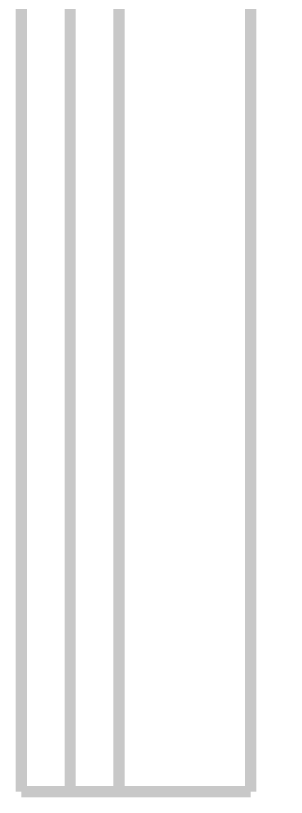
# Model space of a CAD drawing. Header units: metres. Extents: x 2999 to 3164, y 1641 to 1678.
# Drawn here: x 3014.095 to 3014.541, y 1650.133 to 1651.42 of the extents above; entities that cross this region are included whole.
import ezdxf

# ---------------------------------------------------------------- set-up
doc = ezdxf.new("R2010")
doc.units = ezdxf.units.M
doc.layers.add('BLACK', color=7, linetype='Continuous')

msp = doc.modelspace()

# ---------------------------------------------------------------- linework, layer by layer
at = {"layer": 'BLACK', "const_width": 0.0186}
for points in [[(3014.1044, 1656.7925), (3014.1044, 1650.1424)], [(3014.1849, 1654.2785), (3014.1849, 1650.1424)], [(3014.2654, 1651.7646), (3014.2654, 1650.1424)], [(3014.4822, 1650.1424), (3014.4822, 1651.6222), (3014.4883, 1651.6439), (3014.5069, 1651.6625), (3014.5317, 1651.6687)], [(3014.4822, 1650.1424), (3014.1044, 1650.1424)]]:
    msp.add_lwpolyline(points, dxfattribs=at)

doc.saveas('drawing.dxf')
